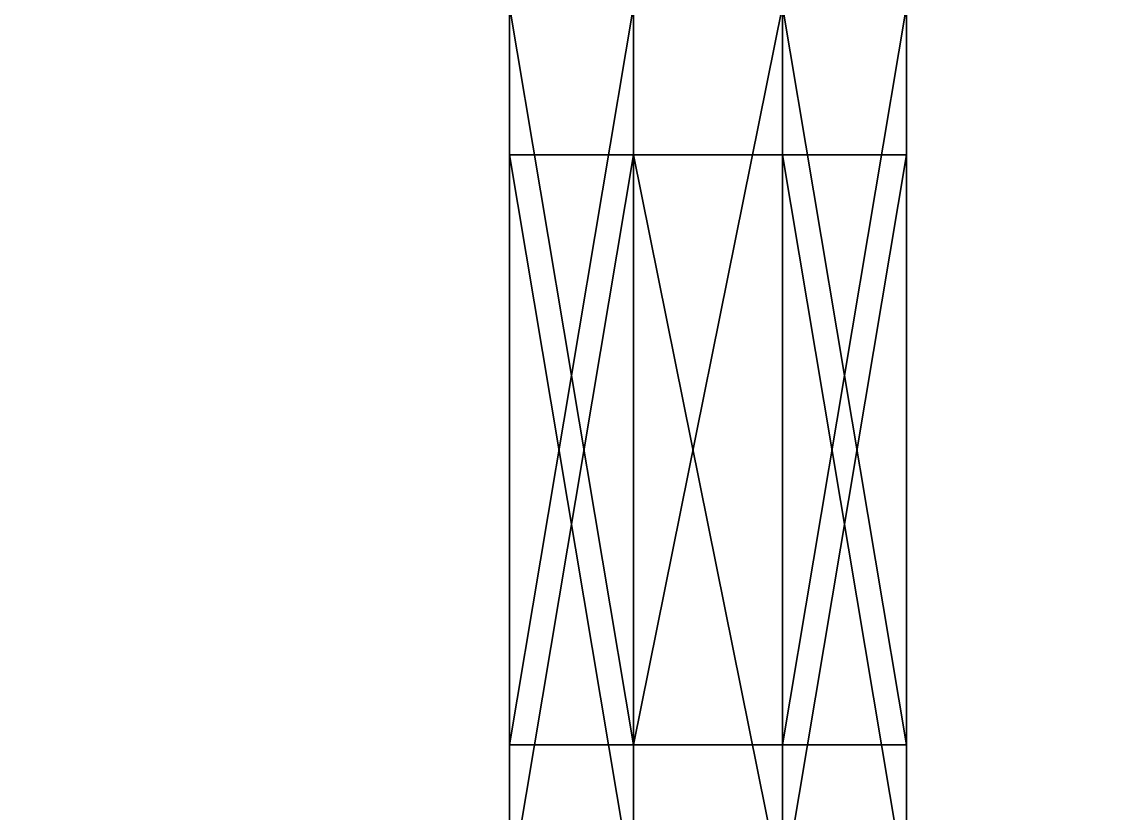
# Model space of a CAD drawing. Extents: x -100 to 4856, y -100 to 4830.
# Drawn here: x 459.17 to 481.29, y 3835.68 to 3851.63 of the extents above; entities that cross this region are included whole.
import ezdxf

# ---------------------------------------------------------------- set-up
doc = ezdxf.new("R2010")
doc.units = 0
for name, color, linetype in [('LAYER0', 7, 'CONTINUOUS'), ('LAYER147', 7, 'CONTINUOUS'), ('LAYER180', 254, 'CONTINUOUS'), ('LAYER190', 254, 'CONTINUOUS'), ('LAYER260', 254, 'CONTINUOUS'), ('LAYER278', 254, 'CONTINUOUS'), ('LAYER292', 254, 'CONTINUOUS'), ('LAYER306', 254, 'CONTINUOUS'), ('LAYER316', 254, 'CONTINUOUS'), ('LAYER330', 254, 'CONTINUOUS')]:
    doc.layers.add(name, color=color, linetype=linetype)

msp = doc.modelspace()

# ---------------------------------------------------------------- linework, layer by layer
at = {"layer": 'LAYER0', "invisible_edges": 1}
for points in [[(4856, 4830, -5), (-100, -100, -5), (-100, 4830, -5), (4856, 4830, -5)], [(-100, -100, -5), (4856, 4830, -5), (4856, -100, -5), (-100, -100, -5)], [(4856, -100), (-100, 4830), (-100, -100), (4856, -100)], [(-100, 4830), (4856, -100), (4856, 4830), (-100, 4830)]]:
    msp.add_3dface(points, dxfattribs=at)
at = {"layer": 'LAYER147', "invisible_edges": 1}
for points in [[(20, 3834), (570, 3852), (570, 3834), (20, 3834)], [(570, 3852), (20, 3834), (20, 3852), (570, 3852)], [(20, 3852, 2540), (570, 3834, 2540), (570, 3852, 2540), (20, 3852, 2540)], [(570, 3834, 2540), (20, 3852, 2540), (20, 3834, 2540), (570, 3834, 2540)]]:
    msp.add_3dface(points, dxfattribs=at)
at = {"layer": 'LAYER180'}
for points in [[(471.5, 3851.95, 856.8301), (469, 3837.05, 853.5), (471.5, 3837.05, 856.8301), (471.5, 3851.95, 856.8301)], [(469, 3851.95, 853.5), (469, 3837.05, 853.5), (471.5, 3851.95, 856.8301), (469, 3851.95, 853.5)], [(469, 3851.95, 853.5), (471.5, 3837.05, 850.1699), (469, 3837.05, 853.5), (469, 3851.95, 853.5)], [(471.5, 3851.95, 850.1699), (471.5, 3837.05, 850.1699), (469, 3851.95, 853.5), (471.5, 3851.95, 850.1699)], [(471.5, 3837.05, 856.8301), (474.5, 3851.95, 856.8301), (471.5, 3851.95, 856.8301), (471.5, 3837.05, 856.8301)], [(474.5, 3837.05, 856.8301), (474.5, 3851.95, 856.8301), (471.5, 3837.05, 856.8301), (474.5, 3837.05, 856.8301)], [(471.5, 3837.05, 850.1699), (474.5, 3851.95, 850.1699), (474.5, 3837.05, 850.1699), (471.5, 3837.05, 850.1699)], [(471.5, 3851.95, 850.1699), (474.5, 3851.95, 850.1699), (471.5, 3837.05, 850.1699), (471.5, 3851.95, 850.1699)], [(474.5, 3837.05, 856.8301), (477, 3851.95, 853.5), (474.5, 3851.95, 856.8301), (474.5, 3837.05, 856.8301)], [(477, 3837.05, 853.5), (477, 3851.95, 853.5), (474.5, 3837.05, 856.8301), (477, 3837.05, 853.5)], [(477, 3837.05, 853.5), (474.5, 3851.95, 850.1699), (477, 3851.95, 853.5), (477, 3837.05, 853.5)], [(474.5, 3837.05, 850.1699), (474.5, 3851.95, 850.1699), (477, 3837.05, 853.5), (474.5, 3837.05, 850.1699)], [(469, 3837.05, 853.5), (477, 3837.05, 853.5), (471.5, 3837.05, 856.8301), (469, 3837.05, 853.5)], [(469, 3837.05, 853.5), (474.5, 3837.05, 850.1699), (477, 3837.05, 853.5), (469, 3837.05, 853.5)], [(471.5, 3837.05, 850.1699), (474.5, 3837.05, 850.1699), (469, 3837.05, 853.5), (471.5, 3837.05, 850.1699)], [(471.5, 3837.05, 856.8301), (477, 3837.05, 853.5), (474.5, 3837.05, 856.8301), (471.5, 3837.05, 856.8301)]]:
    msp.add_3dface(points, dxfattribs=at)
at = {"layer": 'LAYER190'}
for points in [[(471.5, 3848.95, 856.8301), (477, 3848.95, 853.5), (469, 3848.95, 853.5), (471.5, 3848.95, 856.8301)], [(477, 3848.95, 853.5), (474.5, 3848.95, 850.1699), (469, 3848.95, 853.5), (477, 3848.95, 853.5)], [(469, 3848.95, 853.5), (474.5, 3848.95, 850.1699), (471.5, 3848.95, 850.1699), (469, 3848.95, 853.5)], [(471.5, 3848.95, 856.8301), (469, 3848.95, 853.5), (471.5, 3834.05, 856.8301), (471.5, 3848.95, 856.8301)], [(471.5, 3834.05, 856.8301), (469, 3848.95, 853.5), (469, 3834.05, 853.5), (471.5, 3834.05, 856.8301)], [(469, 3848.95, 853.5), (471.5, 3848.95, 850.1699), (469, 3834.05, 853.5), (469, 3848.95, 853.5)], [(469, 3834.05, 853.5), (471.5, 3848.95, 850.1699), (471.5, 3834.05, 850.1699), (469, 3834.05, 853.5)], [(474.5, 3848.95, 856.8301), (477, 3848.95, 853.5), (471.5, 3848.95, 856.8301), (474.5, 3848.95, 856.8301)], [(471.5, 3834.05, 856.8301), (474.5, 3834.05, 856.8301), (471.5, 3848.95, 856.8301), (471.5, 3834.05, 856.8301)], [(471.5, 3848.95, 856.8301), (474.5, 3834.05, 856.8301), (474.5, 3848.95, 856.8301), (471.5, 3848.95, 856.8301)], [(474.5, 3848.95, 850.1699), (474.5, 3834.05, 850.1699), (471.5, 3848.95, 850.1699), (474.5, 3848.95, 850.1699)], [(471.5, 3848.95, 850.1699), (474.5, 3834.05, 850.1699), (471.5, 3834.05, 850.1699), (471.5, 3848.95, 850.1699)], [(474.5, 3834.05, 856.8301), (477, 3834.05, 853.5), (474.5, 3848.95, 856.8301), (474.5, 3834.05, 856.8301)], [(474.5, 3848.95, 856.8301), (477, 3834.05, 853.5), (477, 3848.95, 853.5), (474.5, 3848.95, 856.8301)], [(477, 3834.05, 853.5), (474.5, 3834.05, 850.1699), (477, 3848.95, 853.5), (477, 3834.05, 853.5)], [(477, 3848.95, 853.5), (474.5, 3834.05, 850.1699), (474.5, 3848.95, 850.1699), (477, 3848.95, 853.5)]]:
    msp.add_3dface(points, dxfattribs=at)
at = {"layer": 'LAYER260'}
for points in [[(471.5, 3848.95, 472.8301), (477, 3848.95, 469.5), (469, 3848.95, 469.5), (471.5, 3848.95, 472.8301)], [(477, 3848.95, 469.5), (474.5, 3848.95, 466.1699), (469, 3848.95, 469.5), (477, 3848.95, 469.5)], [(469, 3848.95, 469.5), (474.5, 3848.95, 466.1699), (471.5, 3848.95, 466.1699), (469, 3848.95, 469.5)], [(471.5, 3848.95, 472.8301), (469, 3848.95, 469.5), (471.5, 3834.05, 472.8301), (471.5, 3848.95, 472.8301)], [(471.5, 3834.05, 472.8301), (469, 3848.95, 469.5), (469, 3834.05, 469.5), (471.5, 3834.05, 472.8301)], [(469, 3848.95, 469.5), (471.5, 3848.95, 466.1699), (469, 3834.05, 469.5), (469, 3848.95, 469.5)], [(469, 3834.05, 469.5), (471.5, 3848.95, 466.1699), (471.5, 3834.05, 466.1699), (469, 3834.05, 469.5)], [(474.5, 3848.95, 472.8301), (477, 3848.95, 469.5), (471.5, 3848.95, 472.8301), (474.5, 3848.95, 472.8301)], [(471.5, 3834.05, 472.8301), (474.5, 3834.05, 472.8301), (471.5, 3848.95, 472.8301), (471.5, 3834.05, 472.8301)], [(471.5, 3848.95, 472.8301), (474.5, 3834.05, 472.8301), (474.5, 3848.95, 472.8301), (471.5, 3848.95, 472.8301)], [(474.5, 3848.95, 466.1699), (474.5, 3834.05, 466.1699), (471.5, 3848.95, 466.1699), (474.5, 3848.95, 466.1699)], [(471.5, 3848.95, 466.1699), (474.5, 3834.05, 466.1699), (471.5, 3834.05, 466.1699), (471.5, 3848.95, 466.1699)], [(474.5, 3834.05, 472.8301), (477, 3834.05, 469.5), (474.5, 3848.95, 472.8301), (474.5, 3834.05, 472.8301)], [(474.5, 3848.95, 472.8301), (477, 3834.05, 469.5), (477, 3848.95, 469.5), (474.5, 3848.95, 472.8301)], [(477, 3834.05, 469.5), (474.5, 3834.05, 466.1699), (477, 3848.95, 469.5), (477, 3834.05, 469.5)], [(477, 3848.95, 469.5), (474.5, 3834.05, 466.1699), (474.5, 3848.95, 466.1699), (477, 3848.95, 469.5)]]:
    msp.add_3dface(points, dxfattribs=at)
at = {"layer": 'LAYER278'}
for points in [[(471.5, 3851.95, 472.8301), (469, 3837.05, 469.5), (471.5, 3837.05, 472.8301), (471.5, 3851.95, 472.8301)], [(469, 3851.95, 469.5), (469, 3837.05, 469.5), (471.5, 3851.95, 472.8301), (469, 3851.95, 469.5)], [(469, 3851.95, 469.5), (471.5, 3837.05, 466.1699), (469, 3837.05, 469.5), (469, 3851.95, 469.5)], [(471.5, 3851.95, 466.1699), (471.5, 3837.05, 466.1699), (469, 3851.95, 469.5), (471.5, 3851.95, 466.1699)], [(471.5, 3837.05, 472.8301), (474.5, 3851.95, 472.8301), (471.5, 3851.95, 472.8301), (471.5, 3837.05, 472.8301)], [(474.5, 3837.05, 472.8301), (474.5, 3851.95, 472.8301), (471.5, 3837.05, 472.8301), (474.5, 3837.05, 472.8301)], [(471.5, 3837.05, 466.1699), (474.5, 3851.95, 466.1699), (474.5, 3837.05, 466.1699), (471.5, 3837.05, 466.1699)], [(471.5, 3851.95, 466.1699), (474.5, 3851.95, 466.1699), (471.5, 3837.05, 466.1699), (471.5, 3851.95, 466.1699)], [(474.5, 3837.05, 472.8301), (477, 3851.95, 469.5), (474.5, 3851.95, 472.8301), (474.5, 3837.05, 472.8301)], [(477, 3837.05, 469.5), (477, 3851.95, 469.5), (474.5, 3837.05, 472.8301), (477, 3837.05, 469.5)], [(477, 3837.05, 469.5), (474.5, 3851.95, 466.1699), (477, 3851.95, 469.5), (477, 3837.05, 469.5)], [(474.5, 3837.05, 466.1699), (474.5, 3851.95, 466.1699), (477, 3837.05, 469.5), (474.5, 3837.05, 466.1699)], [(469, 3837.05, 469.5), (477, 3837.05, 469.5), (471.5, 3837.05, 472.8301), (469, 3837.05, 469.5)], [(469, 3837.05, 469.5), (474.5, 3837.05, 466.1699), (477, 3837.05, 469.5), (469, 3837.05, 469.5)], [(471.5, 3837.05, 466.1699), (474.5, 3837.05, 466.1699), (469, 3837.05, 469.5), (471.5, 3837.05, 466.1699)], [(471.5, 3837.05, 472.8301), (477, 3837.05, 469.5), (474.5, 3837.05, 472.8301), (471.5, 3837.05, 472.8301)]]:
    msp.add_3dface(points, dxfattribs=at)
at = {"layer": 'LAYER292'}
for points in [[(471.5, 3851.95, 1230.83), (469, 3837.05, 1227.5), (471.5, 3837.05, 1230.83), (471.5, 3851.95, 1230.83)], [(469, 3851.95, 1227.5), (469, 3837.05, 1227.5), (471.5, 3851.95, 1230.83), (469, 3851.95, 1227.5)], [(469, 3851.95, 1227.5), (471.5, 3837.05, 1224.17), (469, 3837.05, 1227.5), (469, 3851.95, 1227.5)], [(471.5, 3851.95, 1224.17), (471.5, 3837.05, 1224.17), (469, 3851.95, 1227.5), (471.5, 3851.95, 1224.17)], [(471.5, 3837.05, 1230.83), (474.5, 3851.95, 1230.83), (471.5, 3851.95, 1230.83), (471.5, 3837.05, 1230.83)], [(474.5, 3837.05, 1230.83), (474.5, 3851.95, 1230.83), (471.5, 3837.05, 1230.83), (474.5, 3837.05, 1230.83)], [(471.5, 3837.05, 1224.17), (474.5, 3851.95, 1224.17), (474.5, 3837.05, 1224.17), (471.5, 3837.05, 1224.17)], [(471.5, 3851.95, 1224.17), (474.5, 3851.95, 1224.17), (471.5, 3837.05, 1224.17), (471.5, 3851.95, 1224.17)], [(474.5, 3837.05, 1230.83), (477, 3851.95, 1227.5), (474.5, 3851.95, 1230.83), (474.5, 3837.05, 1230.83)], [(477, 3837.05, 1227.5), (477, 3851.95, 1227.5), (474.5, 3837.05, 1230.83), (477, 3837.05, 1227.5)], [(477, 3837.05, 1227.5), (474.5, 3851.95, 1224.17), (477, 3851.95, 1227.5), (477, 3837.05, 1227.5)], [(474.5, 3837.05, 1224.17), (474.5, 3851.95, 1224.17), (477, 3837.05, 1227.5), (474.5, 3837.05, 1224.17)], [(469, 3837.05, 1227.5), (477, 3837.05, 1227.5), (471.5, 3837.05, 1230.83), (469, 3837.05, 1227.5)], [(469, 3837.05, 1227.5), (474.5, 3837.05, 1224.17), (477, 3837.05, 1227.5), (469, 3837.05, 1227.5)], [(471.5, 3837.05, 1224.17), (474.5, 3837.05, 1224.17), (469, 3837.05, 1227.5), (471.5, 3837.05, 1224.17)], [(471.5, 3837.05, 1230.83), (477, 3837.05, 1227.5), (474.5, 3837.05, 1230.83), (471.5, 3837.05, 1230.83)]]:
    msp.add_3dface(points, dxfattribs=at)
at = {"layer": 'LAYER306'}
for points in [[(471.5, 3851.95, 1602.83), (469, 3837.05, 1599.5), (471.5, 3837.05, 1602.83), (471.5, 3851.95, 1602.83)], [(469, 3851.95, 1599.5), (469, 3837.05, 1599.5), (471.5, 3851.95, 1602.83), (469, 3851.95, 1599.5)], [(469, 3851.95, 1599.5), (471.5, 3837.05, 1596.17), (469, 3837.05, 1599.5), (469, 3851.95, 1599.5)], [(471.5, 3851.95, 1596.17), (471.5, 3837.05, 1596.17), (469, 3851.95, 1599.5), (471.5, 3851.95, 1596.17)], [(471.5, 3837.05, 1602.83), (474.5, 3851.95, 1602.83), (471.5, 3851.95, 1602.83), (471.5, 3837.05, 1602.83)], [(474.5, 3837.05, 1602.83), (474.5, 3851.95, 1602.83), (471.5, 3837.05, 1602.83), (474.5, 3837.05, 1602.83)], [(471.5, 3837.05, 1596.17), (474.5, 3851.95, 1596.17), (474.5, 3837.05, 1596.17), (471.5, 3837.05, 1596.17)], [(471.5, 3851.95, 1596.17), (474.5, 3851.95, 1596.17), (471.5, 3837.05, 1596.17), (471.5, 3851.95, 1596.17)], [(474.5, 3837.05, 1602.83), (477, 3851.95, 1599.5), (474.5, 3851.95, 1602.83), (474.5, 3837.05, 1602.83)], [(477, 3837.05, 1599.5), (477, 3851.95, 1599.5), (474.5, 3837.05, 1602.83), (477, 3837.05, 1599.5)], [(477, 3837.05, 1599.5), (474.5, 3851.95, 1596.17), (477, 3851.95, 1599.5), (477, 3837.05, 1599.5)], [(474.5, 3837.05, 1596.17), (474.5, 3851.95, 1596.17), (477, 3837.05, 1599.5), (474.5, 3837.05, 1596.17)], [(469, 3837.05, 1599.5), (477, 3837.05, 1599.5), (471.5, 3837.05, 1602.83), (469, 3837.05, 1599.5)], [(469, 3837.05, 1599.5), (474.5, 3837.05, 1596.17), (477, 3837.05, 1599.5), (469, 3837.05, 1599.5)], [(471.5, 3837.05, 1596.17), (474.5, 3837.05, 1596.17), (469, 3837.05, 1599.5), (471.5, 3837.05, 1596.17)], [(471.5, 3837.05, 1602.83), (477, 3837.05, 1599.5), (474.5, 3837.05, 1602.83), (471.5, 3837.05, 1602.83)]]:
    msp.add_3dface(points, dxfattribs=at)
at = {"layer": 'LAYER316'}
for points in [[(471.5, 3848.95, 1230.83), (477, 3848.95, 1227.5), (469, 3848.95, 1227.5), (471.5, 3848.95, 1230.83)], [(477, 3848.95, 1227.5), (474.5, 3848.95, 1224.17), (469, 3848.95, 1227.5), (477, 3848.95, 1227.5)], [(469, 3848.95, 1227.5), (474.5, 3848.95, 1224.17), (471.5, 3848.95, 1224.17), (469, 3848.95, 1227.5)], [(471.5, 3848.95, 1230.83), (469, 3848.95, 1227.5), (471.5, 3834.05, 1230.83), (471.5, 3848.95, 1230.83)], [(471.5, 3834.05, 1230.83), (469, 3848.95, 1227.5), (469, 3834.05, 1227.5), (471.5, 3834.05, 1230.83)], [(469, 3848.95, 1227.5), (471.5, 3848.95, 1224.17), (469, 3834.05, 1227.5), (469, 3848.95, 1227.5)], [(469, 3834.05, 1227.5), (471.5, 3848.95, 1224.17), (471.5, 3834.05, 1224.17), (469, 3834.05, 1227.5)], [(474.5, 3848.95, 1230.83), (477, 3848.95, 1227.5), (471.5, 3848.95, 1230.83), (474.5, 3848.95, 1230.83)], [(471.5, 3834.05, 1230.83), (474.5, 3834.05, 1230.83), (471.5, 3848.95, 1230.83), (471.5, 3834.05, 1230.83)], [(471.5, 3848.95, 1230.83), (474.5, 3834.05, 1230.83), (474.5, 3848.95, 1230.83), (471.5, 3848.95, 1230.83)], [(474.5, 3848.95, 1224.17), (474.5, 3834.05, 1224.17), (471.5, 3848.95, 1224.17), (474.5, 3848.95, 1224.17)], [(471.5, 3848.95, 1224.17), (474.5, 3834.05, 1224.17), (471.5, 3834.05, 1224.17), (471.5, 3848.95, 1224.17)], [(474.5, 3834.05, 1230.83), (477, 3834.05, 1227.5), (474.5, 3848.95, 1230.83), (474.5, 3834.05, 1230.83)], [(474.5, 3848.95, 1230.83), (477, 3834.05, 1227.5), (477, 3848.95, 1227.5), (474.5, 3848.95, 1230.83)], [(477, 3834.05, 1227.5), (474.5, 3834.05, 1224.17), (477, 3848.95, 1227.5), (477, 3834.05, 1227.5)], [(477, 3848.95, 1227.5), (474.5, 3834.05, 1224.17), (474.5, 3848.95, 1224.17), (477, 3848.95, 1227.5)]]:
    msp.add_3dface(points, dxfattribs=at)
at = {"layer": 'LAYER330'}
for points in [[(471.5, 3848.95, 1602.83), (477, 3848.95, 1599.5), (469, 3848.95, 1599.5), (471.5, 3848.95, 1602.83)], [(477, 3848.95, 1599.5), (474.5, 3848.95, 1596.17), (469, 3848.95, 1599.5), (477, 3848.95, 1599.5)], [(469, 3848.95, 1599.5), (474.5, 3848.95, 1596.17), (471.5, 3848.95, 1596.17), (469, 3848.95, 1599.5)], [(471.5, 3848.95, 1602.83), (469, 3848.95, 1599.5), (471.5, 3834.05, 1602.83), (471.5, 3848.95, 1602.83)], [(471.5, 3834.05, 1602.83), (469, 3848.95, 1599.5), (469, 3834.05, 1599.5), (471.5, 3834.05, 1602.83)], [(469, 3848.95, 1599.5), (471.5, 3848.95, 1596.17), (469, 3834.05, 1599.5), (469, 3848.95, 1599.5)], [(469, 3834.05, 1599.5), (471.5, 3848.95, 1596.17), (471.5, 3834.05, 1596.17), (469, 3834.05, 1599.5)], [(474.5, 3848.95, 1602.83), (477, 3848.95, 1599.5), (471.5, 3848.95, 1602.83), (474.5, 3848.95, 1602.83)], [(471.5, 3834.05, 1602.83), (474.5, 3834.05, 1602.83), (471.5, 3848.95, 1602.83), (471.5, 3834.05, 1602.83)], [(471.5, 3848.95, 1602.83), (474.5, 3834.05, 1602.83), (474.5, 3848.95, 1602.83), (471.5, 3848.95, 1602.83)], [(474.5, 3848.95, 1596.17), (474.5, 3834.05, 1596.17), (471.5, 3848.95, 1596.17), (474.5, 3848.95, 1596.17)], [(471.5, 3848.95, 1596.17), (474.5, 3834.05, 1596.17), (471.5, 3834.05, 1596.17), (471.5, 3848.95, 1596.17)], [(474.5, 3834.05, 1602.83), (477, 3834.05, 1599.5), (474.5, 3848.95, 1602.83), (474.5, 3834.05, 1602.83)], [(474.5, 3848.95, 1602.83), (477, 3834.05, 1599.5), (477, 3848.95, 1599.5), (474.5, 3848.95, 1602.83)], [(477, 3834.05, 1599.5), (474.5, 3834.05, 1596.17), (477, 3848.95, 1599.5), (477, 3834.05, 1599.5)], [(477, 3848.95, 1599.5), (474.5, 3834.05, 1596.17), (474.5, 3848.95, 1596.17), (477, 3848.95, 1599.5)]]:
    msp.add_3dface(points, dxfattribs=at)

doc.saveas('drawing.dxf')
